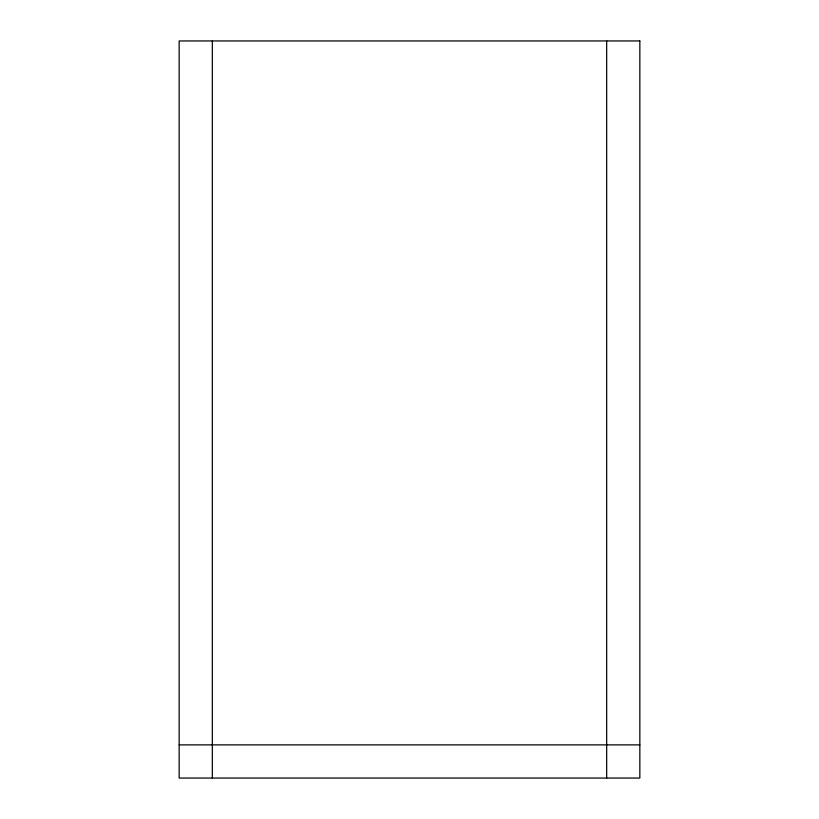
<?xml version="1.0" encoding="UTF-8"?>
<svg xmlns="http://www.w3.org/2000/svg" width="819" height="819" viewBox="0 0 819 819"><rect width="100%" height="100%" fill="white"/><g stroke="black" fill="none" stroke-linecap="round" stroke-linejoin="round"><path stroke-width="1.23" d="M179.156 744.88L639.844 744.88M606.674 40.95L606.674 778.05M212.326 40.95L212.326 778.05M639.844 40.95L179.156 40.95L179.156 778.05L639.844 778.05L639.844 40.95"/></g></svg>
